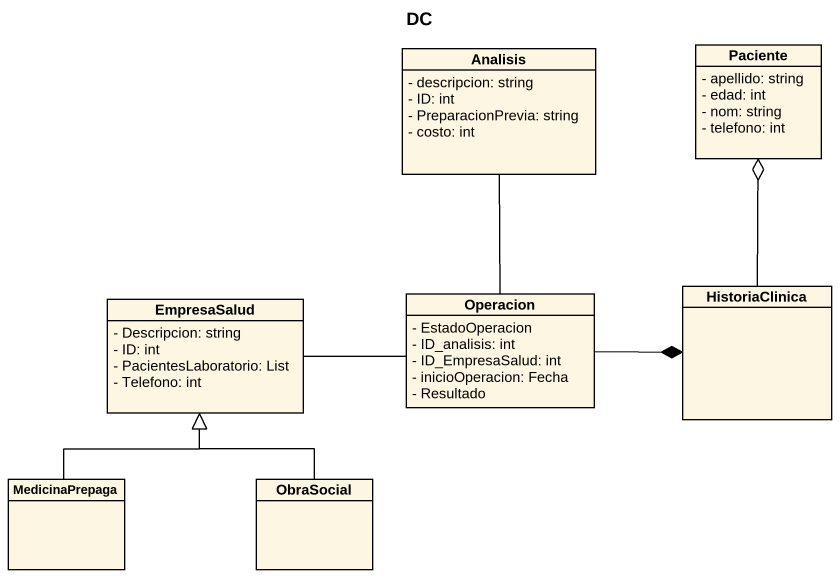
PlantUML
@startuml
title DC
hide circle
hide empty members
skinparam classAttributeIconSize 0
class Analisis {
  - descripcion: string
  - ID: int
  - PreparacionPrevia: string
  - costo: int
}
class Paciente {
  - apellido: string
  - edad: int
  - nom: string
  - telefono: int
}
class EmpresaSalud {
  - Descripcion: string
  - ID: int
  - PacientesLaboratorio: List
  - Telefono: int
}
class Operacion {
  - EstadoOperacion
  - ID_analisis: int
  - ID_EmpresaSalud: int
  - inicioOperacion: Fecha
  - Resultado
}
class HistoriaClinica
class MedicinaPrepaga
class ObraSocial
Analisis -- Operacion
EmpresaSalud -right- Operacion
Operacion -right-* HistoriaClinica
HistoriaClinica -up-o Paciente
MedicinaPrepaga -up-|> EmpresaSalud
ObraSocial -up-|> EmpresaSalud
@enduml
